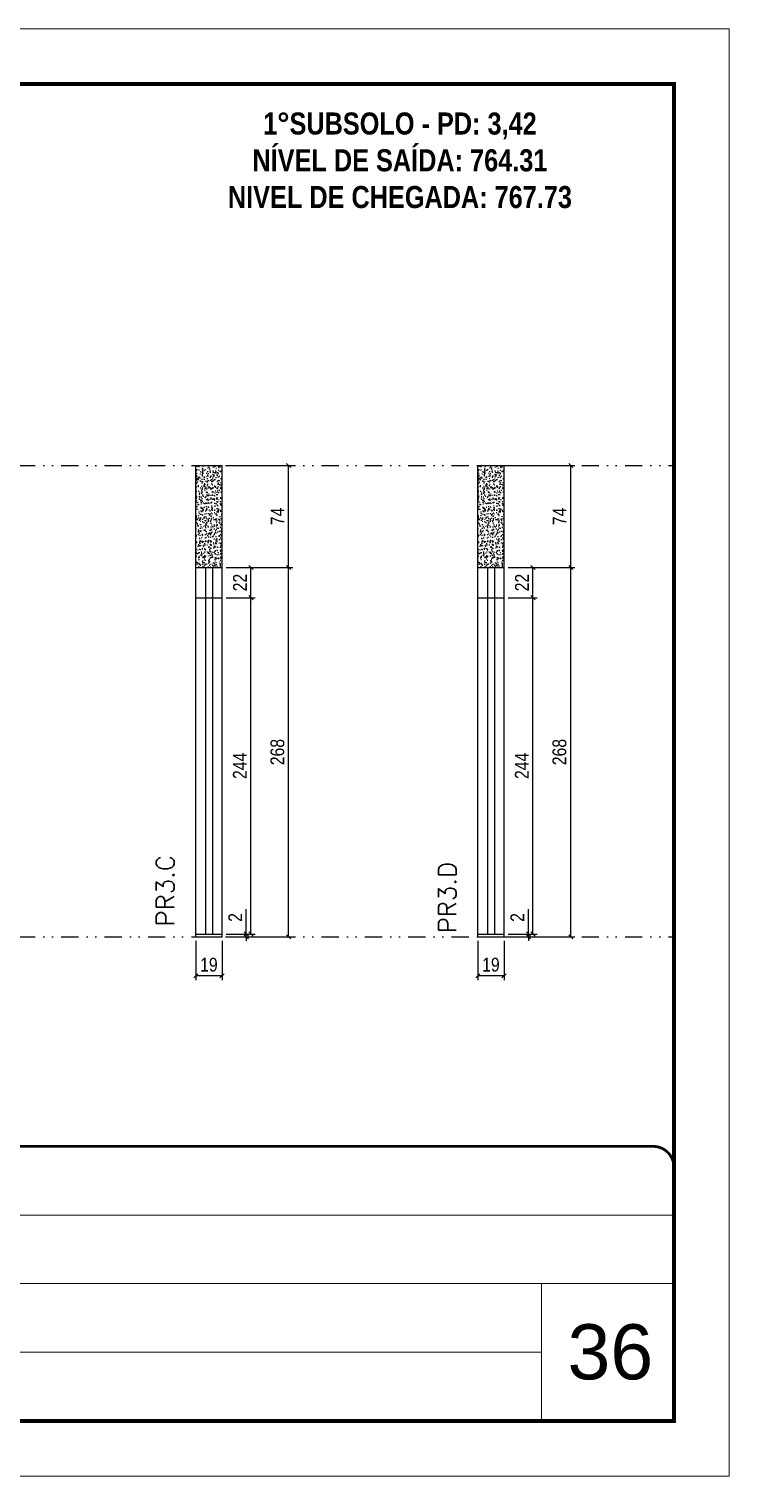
# Model space of a CAD drawing. Extents: x 2102 to 8383, y -13264 to 2718.
# Drawn here: x 7835 to 8342, y -7521 to -6471 of the extents above; entities that cross this region are included whole.
import ezdxf

# ---------------------------------------------------------------- set-up
doc = ezdxf.new("R2010")
doc.units = 0
for name, pattern in [('CONTINUO', [0]), ('DASHED', [0.75, 0.5, -0.25]), ('DIVIDE2', [0.625, 0.25, -0.125, 0, -0.125, 0, -0.125])]:
    doc.linetypes.add(name, pattern=pattern)
for name, color, linetype, lineweight in [('CARIMBO', 255, 'Continuous', 9), ('Folhas', 255, 'Continuous', 9), ('SARRAFO DE PRESSAO', 251, 'DASHED', 9), ('Texto Seção', 7, 'Continuous', 15)]:
    doc.layers.add(name, color=color, linetype=linetype, lineweight=lineweight)
for name, color, linetype in [('COTA', 241, 'Continuous'), ('NOMENCLATURA', 7, 'Continuous'), ('Nível', 160, 'Continuous'), ('Painéis', 200, 'Continuous'), ('SARR_2.2x7', 40, 'Continuous')]:
    doc.layers.add(name, color=color, linetype=linetype)
doc.styles.add('ARIAL', font='arial.ttf')
doc.styles.add('COTA TECNICA', font='techl___.ttf', dxfattribs={"height": 10})
doc.styles.add('REGUA-120', font='ROMANS.shx', dxfattribs={"height": 15})
doc.styles.add('ROMANC', font='techb___.ttf', dxfattribs={"height": 2.5})
doc.dimstyles.new('PAINEL', dxfattribs={"dimtxt": 10, "dimasz": 3, "dimexe": 3, "dimexo": 3, "dimgap": 3, "dimtad": 1, "dimdec": 1, "dimzin": 12, "dimdsep": 46, "dimtxsty": 'COTA TECNICA', "dimblk1": 'OBLIQUE', "dimblk2": 'OBLIQUE', "dimsah": 1, "dimcen": 0.9, "dimclrd": 4, "dimclre": 4, "dimclrt": 240, "dimadec": 1, "dimazin": 3, "dimtfac": 1, "dimtdec": 1, "dimtmove": 0, "dimatfit": 3, "dimfxl": 1, "dimtolj": 1, "dimtzin": 12, "dimarcsym": 0})

# ---------------------------------------------------------------- blocks, each defined once
blk = doc.blocks.new('9999999999')
at = {"color": 30, "linetype": 'CONTINUO'}
for p, q in [((98564.6, 34379.6), (99584, 34379.6)), ((98564.6, 34329.8), (99488, 34329.8)), ((99584, 34329.8), (99488, 34329.8)), ((99488, 34329.8), (99488, 34230.2)), ((98564.6, 34280), (99488, 34280))]:
    blk.add_line(p, q, dxfattribs=at)
at = {"color": 30, "linetype": 'CONTINUO', "const_width": 2}
blk.add_lwpolyline([(99584, 34230.2), (99584, 34414.4, 0.414214), (99569, 34429.4), (98229, 34429.4, 0.414214), (98214, 34414.4), (98214, 34245.2, 0.414214), (98229, 34230.2), (99584, 34230.2)], format="xyb", dxfattribs=at)
at = {"layer": 'Folhas'}
blk.add_lwpolyline([(98139, 34190.2), (99624, 34190.2), (99624, 35240.2), (98139, 35240.2)], close=True, dxfattribs=at)
at = {"layer": 'Folhas', "color": 30, "const_width": 3}
blk.add_lwpolyline([(98214, 34230.2), (99584, 34230.2), (99584, 35200.2), (98214, 35200.2)], close=True, dxfattribs=at)
blk = doc.blocks.new('_Oblique')
at = {"color": 0, "linetype": 'ByBlock', "lineweight": -2}
blk.add_line((-0.5, -0.5), (0.5, 0.5), dxfattribs=at)
blk = doc.blocks.new('*D1359')
at = {"layer": 'COTA', "color": 4, "linetype": 'ByBlock', "lineweight": -2, "transparency": 16777216}
for p, q in [((7977.6, -6861.7), (7998.6, -6861.7)), ((7995.6, -6883.7), (7995.6, -6861.7)), ((7977.6, -6883.7), (7998.6, -6883.7))]:
    blk.add_line(p, q, dxfattribs=at)
at = {"layer": 'Defpoints', "color": 0, "linetype": 'ByBlock', "transparency": 16777216}
for p in [(7974.6, -6861.7), (7995.6, -6861.7), (7974.6, -6883.7)]:
    blk.add_point(p, dxfattribs=at)
at = {"layer": 'COTA', "color": 4, "linetype": 'ByBlock', "lineweight": -2, "transparency": 16777216, "xscale": 3, "yscale": 3, "zscale": 3}
for p, rotation in [((7995.6, -6861.7), 90), ((7995.6, -6883.7), 270)]:
    blk.add_blockref('_Oblique', p, dxfattribs=dict(at, rotation=rotation))
at = {"layer": 'COTA', "color": 240, "linetype": 'ByBlock', "transparency": 16777216, "insert": (7987.6, -6872.7), "char_height": 10, "attachment_point": 5, "rotation": 90, "style": 'COTA TECNICA'}
blk.add_mtext('\\A1;22', dxfattribs=at)
blk = doc.blocks.new('*D1360')
at = {"layer": 'COTA', "color": 4, "linetype": 'ByBlock', "lineweight": -2, "transparency": 16777216}
for p, q in [((7977.6, -6787.7), (8025.9, -6787.7)), ((8022.9, -6861.7), (8022.9, -6787.7)), ((7977.6, -6861.7), (8025.9, -6861.7))]:
    blk.add_line(p, q, dxfattribs=at)
at = {"layer": 'Defpoints', "color": 0, "linetype": 'ByBlock', "transparency": 16777216}
for p in [(7974.6, -6787.7), (8022.9, -6787.7), (7974.6, -6861.7)]:
    blk.add_point(p, dxfattribs=at)
at = {"layer": 'COTA', "color": 4, "linetype": 'ByBlock', "lineweight": -2, "transparency": 16777216, "xscale": 3, "yscale": 3, "zscale": 3}
for p, rotation in [((8022.9, -6787.7), 90), ((8022.9, -6861.7), 270)]:
    blk.add_blockref('_Oblique', p, dxfattribs=dict(at, rotation=rotation))
at = {"layer": 'COTA', "color": 240, "linetype": 'ByBlock', "transparency": 16777216, "insert": (8014.9, -6824.7), "char_height": 10, "attachment_point": 5, "rotation": 90, "style": 'COTA TECNICA'}
blk.add_mtext('\\A1;74', dxfattribs=at)
blk = doc.blocks.new('*D1361')
at = {"layer": 'COTA', "color": 4, "linetype": 'ByBlock', "lineweight": -2, "transparency": 16777216}
for p, q in [((7977.6, -6861.7), (8025.9, -6861.7)), ((8022.9, -7129.7), (8022.9, -6861.7)), ((7977.6, -7129.7), (8025.9, -7129.7))]:
    blk.add_line(p, q, dxfattribs=at)
at = {"layer": 'Defpoints', "color": 0, "linetype": 'ByBlock', "transparency": 16777216}
for p in [(7974.6, -6861.7), (8022.9, -6861.7), (7974.6, -7129.7)]:
    blk.add_point(p, dxfattribs=at)
at = {"layer": 'COTA', "color": 4, "linetype": 'ByBlock', "lineweight": -2, "transparency": 16777216, "xscale": 3, "yscale": 3, "zscale": 3}
for p, rotation in [((8022.9, -6861.7), 90), ((8022.9, -7129.7), 270)]:
    blk.add_blockref('_Oblique', p, dxfattribs=dict(at, rotation=rotation))
at = {"layer": 'COTA', "color": 240, "linetype": 'ByBlock', "transparency": 16777216, "insert": (8014.8, -6995.7), "char_height": 10, "attachment_point": 5, "rotation": 90, "style": 'COTA TECNICA'}
blk.add_mtext('\\A1;268', dxfattribs=at)
blk = doc.blocks.new('*D1362')
at = {"layer": 'COTA', "color": 4, "linetype": 'ByBlock', "lineweight": -2, "transparency": 16777216}
for p, q in [((7955.6, -7132.7), (7955.6, -7161.1)), ((7974.6, -7132.7), (7974.6, -7161.1)), ((7974.6, -7158.1), (7955.6, -7158.1))]:
    blk.add_line(p, q, dxfattribs=at)
at = {"layer": 'Defpoints', "color": 0, "linetype": 'ByBlock', "transparency": 16777216}
for p in [(7955.6, -7129.7), (7974.6, -7129.7), (7955.6, -7158.1)]:
    blk.add_point(p, dxfattribs=at)
at = {"layer": 'COTA', "color": 4, "linetype": 'ByBlock', "lineweight": -2, "transparency": 16777216, "xscale": 3, "yscale": 3, "zscale": 3, "rotation": 180}
blk.add_blockref('_Oblique', (7955.6, -7158.1), dxfattribs=at)
at = {"layer": 'COTA', "color": 4, "linetype": 'ByBlock', "lineweight": -2, "transparency": 16777216, "xscale": 3, "yscale": 3, "zscale": 3}
blk.add_blockref('_Oblique', (7974.6, -7158.1), dxfattribs=at)
at = {"layer": 'COTA', "color": 240, "linetype": 'ByBlock', "transparency": 16777216, "insert": (7965.1, -7150), "char_height": 10, "attachment_point": 5, "style": 'COTA TECNICA'}
blk.add_mtext('\\A1;19', dxfattribs=at)
blk = doc.blocks.new('*D1365')
at = {"layer": 'COTA', "color": 4, "linetype": 'ByBlock', "lineweight": -2, "transparency": 16777216}
for p, q in [((7992.2, -7127.7), (7992.2, -7109.6)), ((7977.6, -7127.7), (7995.2, -7127.7)), ((7992.2, -7129.7), (7992.2, -7127.7)), ((7977.6, -7129.7), (7995.2, -7129.7)), ((7992.2, -7129.7), (7992.2, -7132.7))]:
    blk.add_line(p, q, dxfattribs=at)
at = {"layer": 'Defpoints', "color": 0, "linetype": 'ByBlock', "transparency": 16777216}
for p in [(7974.6, -7127.7), (7992.2, -7127.7), (7974.6, -7129.7)]:
    blk.add_point(p, dxfattribs=at)
at = {"layer": 'COTA', "color": 4, "linetype": 'ByBlock', "lineweight": -2, "transparency": 16777216, "xscale": 3, "yscale": 3, "zscale": 3}
for p, rotation in [((7992.2, -7127.7), 270), ((7992.2, -7129.7), 90)]:
    blk.add_blockref('_Oblique', p, dxfattribs=dict(at, rotation=rotation))
at = {"layer": 'COTA', "color": 240, "linetype": 'ByBlock', "transparency": 16777216, "insert": (7984.2, -7115.7), "char_height": 10, "attachment_point": 5, "rotation": 90, "style": 'COTA TECNICA'}
blk.add_mtext('\\A1;2', dxfattribs=at)
blk = doc.blocks.new('*D1366')
at = {"layer": 'COTA', "color": 4, "linetype": 'ByBlock', "lineweight": -2, "transparency": 16777216}
for p, q in [((7977.6, -6883.7), (7998.6, -6883.7)), ((7995.6, -7127.7), (7995.6, -6883.7)), ((7977.6, -7127.7), (7998.6, -7127.7))]:
    blk.add_line(p, q, dxfattribs=at)
at = {"layer": 'Defpoints', "color": 0, "linetype": 'ByBlock', "transparency": 16777216}
for p in [(7974.6, -6883.7), (7995.6, -6883.7), (7974.6, -7127.7)]:
    blk.add_point(p, dxfattribs=at)
at = {"layer": 'COTA', "color": 4, "linetype": 'ByBlock', "lineweight": -2, "transparency": 16777216, "xscale": 3, "yscale": 3, "zscale": 3}
for p, rotation in [((7995.6, -6883.7), 90), ((7995.6, -7127.7), 270)]:
    blk.add_blockref('_Oblique', p, dxfattribs=dict(at, rotation=rotation))
at = {"layer": 'COTA', "color": 240, "linetype": 'ByBlock', "transparency": 16777216, "insert": (7987.5, -7005.7), "char_height": 10, "attachment_point": 5, "rotation": 90, "style": 'COTA TECNICA'}
blk.add_mtext('\\A1;244', dxfattribs=at)
blk = doc.blocks.new('*D1339')
at = {"layer": 'COTA', "color": 4, "linetype": 'ByBlock', "lineweight": -2, "transparency": 16777216}
for p, q in [((8182.1, -6861.7), (8203.1, -6861.7)), ((8200.1, -6883.7), (8200.1, -6861.7)), ((8182.1, -6883.7), (8203.1, -6883.7))]:
    blk.add_line(p, q, dxfattribs=at)
at = {"layer": 'Defpoints', "color": 0, "linetype": 'ByBlock', "transparency": 16777216}
for p in [(8179.1, -6861.7), (8200.1, -6861.7), (8179.1, -6883.7)]:
    blk.add_point(p, dxfattribs=at)
at = {"layer": 'COTA', "color": 4, "linetype": 'ByBlock', "lineweight": -2, "transparency": 16777216, "xscale": 3, "yscale": 3, "zscale": 3}
for p, rotation in [((8200.1, -6861.7), 90), ((8200.1, -6883.7), 270)]:
    blk.add_blockref('_Oblique', p, dxfattribs=dict(at, rotation=rotation))
at = {"layer": 'COTA', "color": 240, "linetype": 'ByBlock', "transparency": 16777216, "insert": (8192.1, -6872.7), "char_height": 10, "attachment_point": 5, "rotation": 90, "style": 'COTA TECNICA'}
blk.add_mtext('\\A1;22', dxfattribs=at)
blk = doc.blocks.new('*D1340')
at = {"layer": 'COTA', "color": 4, "linetype": 'ByBlock', "lineweight": -2, "transparency": 16777216}
for p, q in [((8182.1, -6787.7), (8230.5, -6787.7)), ((8227.5, -6861.7), (8227.5, -6787.7)), ((8182.1, -6861.7), (8230.5, -6861.7))]:
    blk.add_line(p, q, dxfattribs=at)
at = {"layer": 'Defpoints', "color": 0, "linetype": 'ByBlock', "transparency": 16777216}
for p in [(8179.1, -6787.7), (8227.5, -6787.7), (8179.1, -6861.7)]:
    blk.add_point(p, dxfattribs=at)
at = {"layer": 'COTA', "color": 4, "linetype": 'ByBlock', "lineweight": -2, "transparency": 16777216, "xscale": 3, "yscale": 3, "zscale": 3}
for p, rotation in [((8227.5, -6787.7), 90), ((8227.5, -6861.7), 270)]:
    blk.add_blockref('_Oblique', p, dxfattribs=dict(at, rotation=rotation))
at = {"layer": 'COTA', "color": 240, "linetype": 'ByBlock', "transparency": 16777216, "insert": (8219.4, -6824.7), "char_height": 10, "attachment_point": 5, "rotation": 90, "style": 'COTA TECNICA'}
blk.add_mtext('\\A1;74', dxfattribs=at)
blk = doc.blocks.new('*D1341')
at = {"layer": 'COTA', "color": 4, "linetype": 'ByBlock', "lineweight": -2, "transparency": 16777216}
for p, q in [((8182.1, -6861.7), (8230.5, -6861.7)), ((8227.5, -7129.7), (8227.5, -6861.7)), ((8182.1, -7129.7), (8230.5, -7129.7))]:
    blk.add_line(p, q, dxfattribs=at)
at = {"layer": 'Defpoints', "color": 0, "linetype": 'ByBlock', "transparency": 16777216}
for p in [(8179.1, -6861.7), (8227.5, -6861.7), (8179.1, -7129.7)]:
    blk.add_point(p, dxfattribs=at)
at = {"layer": 'COTA', "color": 4, "linetype": 'ByBlock', "lineweight": -2, "transparency": 16777216, "xscale": 3, "yscale": 3, "zscale": 3}
for p, rotation in [((8227.5, -6861.7), 90), ((8227.5, -7129.7), 270)]:
    blk.add_blockref('_Oblique', p, dxfattribs=dict(at, rotation=rotation))
at = {"layer": 'COTA', "color": 240, "linetype": 'ByBlock', "transparency": 16777216, "insert": (8219.3, -6995.7), "char_height": 10, "attachment_point": 5, "rotation": 90, "style": 'COTA TECNICA'}
blk.add_mtext('\\A1;268', dxfattribs=at)
blk = doc.blocks.new('*D1342')
at = {"layer": 'COTA', "color": 4, "linetype": 'ByBlock', "lineweight": -2, "transparency": 16777216}
for p, q in [((8160.1, -7132.7), (8160.1, -7161.1)), ((8179.1, -7132.7), (8179.1, -7161.1)), ((8179.1, -7158.1), (8160.1, -7158.1))]:
    blk.add_line(p, q, dxfattribs=at)
at = {"layer": 'Defpoints', "color": 0, "linetype": 'ByBlock', "transparency": 16777216}
for p in [(8160.1, -7129.7), (8179.1, -7129.7), (8160.1, -7158.1)]:
    blk.add_point(p, dxfattribs=at)
at = {"layer": 'COTA', "color": 4, "linetype": 'ByBlock', "lineweight": -2, "transparency": 16777216, "xscale": 3, "yscale": 3, "zscale": 3, "rotation": 180}
blk.add_blockref('_Oblique', (8160.1, -7158.1), dxfattribs=at)
at = {"layer": 'COTA', "color": 4, "linetype": 'ByBlock', "lineweight": -2, "transparency": 16777216, "xscale": 3, "yscale": 3, "zscale": 3}
blk.add_blockref('_Oblique', (8179.1, -7158.1), dxfattribs=at)
at = {"layer": 'COTA', "color": 240, "linetype": 'ByBlock', "transparency": 16777216, "insert": (8169.6, -7150), "char_height": 10, "attachment_point": 5, "style": 'COTA TECNICA'}
blk.add_mtext('\\A1;19', dxfattribs=at)
blk = doc.blocks.new('*D1343')
at = {"layer": 'COTA', "color": 4, "linetype": 'ByBlock', "lineweight": -2, "transparency": 16777216}
for p, q in [((8196.8, -7127.7), (8196.8, -7109.6)), ((8182.1, -7127.7), (8199.8, -7127.7)), ((8196.8, -7129.7), (8196.8, -7127.7)), ((8182.1, -7129.7), (8199.8, -7129.7)), ((8196.8, -7129.7), (8196.8, -7132.7))]:
    blk.add_line(p, q, dxfattribs=at)
at = {"layer": 'Defpoints', "color": 0, "linetype": 'ByBlock', "transparency": 16777216}
for p in [(8179.1, -7127.7), (8196.8, -7127.7), (8179.1, -7129.7)]:
    blk.add_point(p, dxfattribs=at)
at = {"layer": 'COTA', "color": 4, "linetype": 'ByBlock', "lineweight": -2, "transparency": 16777216, "xscale": 3, "yscale": 3, "zscale": 3}
for p, rotation in [((8196.8, -7127.7), 270), ((8196.8, -7129.7), 90)]:
    blk.add_blockref('_Oblique', p, dxfattribs=dict(at, rotation=rotation))
at = {"layer": 'COTA', "color": 240, "linetype": 'ByBlock', "transparency": 16777216, "insert": (8188.8, -7115.7), "char_height": 10, "attachment_point": 5, "rotation": 90, "style": 'COTA TECNICA'}
blk.add_mtext('\\A1;2', dxfattribs=at)
blk = doc.blocks.new('*D1344')
at = {"layer": 'COTA', "color": 4, "linetype": 'ByBlock', "lineweight": -2, "transparency": 16777216}
for p, q in [((8182.1, -6883.7), (8203.1, -6883.7)), ((8200.1, -7127.7), (8200.1, -6883.7)), ((8182.1, -7127.7), (8203.1, -7127.7))]:
    blk.add_line(p, q, dxfattribs=at)
at = {"layer": 'Defpoints', "color": 0, "linetype": 'ByBlock', "transparency": 16777216}
for p in [(8179.1, -6883.7), (8200.1, -6883.7), (8179.1, -7127.7)]:
    blk.add_point(p, dxfattribs=at)
at = {"layer": 'COTA', "color": 4, "linetype": 'ByBlock', "lineweight": -2, "transparency": 16777216, "xscale": 3, "yscale": 3, "zscale": 3}
for p, rotation in [((8200.1, -6883.7), 90), ((8200.1, -7127.7), 270)]:
    blk.add_blockref('_Oblique', p, dxfattribs=dict(at, rotation=rotation))
at = {"layer": 'COTA', "color": 240, "linetype": 'ByBlock', "transparency": 16777216, "insert": (8192, -7005.7), "char_height": 10, "attachment_point": 5, "rotation": 90, "style": 'COTA TECNICA'}
blk.add_mtext('\\A1;244', dxfattribs=at)

msp = doc.modelspace()

# ---------------------------------------------------------------- hatches: boundary and pattern name
at = {"layer": 'COTA', "linetype": 'ByBlock'}
h = msp.add_hatch(dxfattribs=at)
h.set_pattern_fill('AR-CONC', color=256, scale=0.03)
h.set_pattern_definition([(50, (-124660.5383, -37314.0477), (5.46554007, -0.47817257), [0.5715, -6.2865]), (355, (-124660.538, -37314.0477), (-1.05730264, 5.73170536), [0.4572, -5.02921753]), (100.4514447, (-124660.083, -37314.0875), (4.40823741, 5.25353256), [0.48570026, -5.34270734]), (46.1842, (-124660.538, -37312.524), (8.13237123, -1.26126984), [0.85725, -9.42975]), (96.6355576, (-124659.8606, -37312.629), (7.122124, 7.42278374), [0.7285507, -8.01406824]), (351.184151, (-124660.538, -37312.524), (7.122124, 7.42278374), [0.685799, -7.54379196]), (21, (-124659.7763, -37312.9047), (4.54843174, -3.06795595), [0.5715, -6.2865]), (326, (-124659.776, -37312.9047), (1.85406085, 5.52563898), [0.4572, -5.0292]), (71.451445, (-124659.397, -37313.1603), (6.40249258, 2.45768307), [0.48570026, -5.34269813]), (37.5, (-124660.5383, -37314.0477), (0.092658098, 2.536651166), [0, -4.96824, 0, -5.1054, 0, -5.04825]), (7.5, (-124660.5383, -37314.0477), (2.004589875, 3.005417245), [0, -2.91084, 0, -4.85394, 0, -1.92405]), (327.5, (-124662.2375, -37314.0477), (4.067717855, -0.17186232), [0, -1.905, 0, -5.9436, 0, -7.8867]), (317.5, (-124662.9995, -37314.0477), (4.44387544, 0.76279473), [0, -2.4765, 0, -3.94716, 0, -5.6007])])
h.paths.add_polyline_path([(7955.6, -6861.72), (7974.6, -6861.72), (7974.6, -6787.72), (7955.6, -6787.72)])
h = msp.add_hatch(dxfattribs=at)
h.set_pattern_fill('AR-CONC', color=256, scale=0.03)
h.set_pattern_definition([(50, (-124455.9955, -37314.0477), (5.46554007, -0.47817257), [0.5715, -6.2865]), (355, (-124455.9955, -37314.0477), (-1.05730264, 5.73170536), [0.4572, -5.02921753]), (100.4514447, (-124455.54, -37314.0875), (4.40823741, 5.25353256), [0.48570026, -5.34270734]), (46.1842, (-124455.9955, -37312.524), (8.13237123, -1.26126984), [0.85725, -9.42975]), (96.6355576, (-124455.318, -37312.629), (7.122124, 7.42278374), [0.7285507, -8.01406824]), (351.184151, (-124455.9955, -37312.524), (7.122124, 7.42278374), [0.685799, -7.54379196]), (21, (-124455.2335, -37312.9047), (4.54843174, -3.06795595), [0.5715, -6.2865]), (326, (-124455.2335, -37312.9047), (1.85406085, 5.52563898), [0.4572, -5.0292]), (71.451445, (-124454.8545, -37313.1603), (6.40249258, 2.45768307), [0.48570026, -5.34269813]), (37.5, (-124455.9955, -37314.0477), (0.092658098, 2.536651166), [0, -4.96824, 0, -5.1054, 0, -5.04825]), (7.5, (-124455.9955, -37314.0477), (2.004589875, 3.005417245), [0, -2.91084, 0, -4.85394, 0, -1.92405]), (327.5, (-124457.6948, -37314.0477), (4.067717855, -0.17186232), [0, -1.905, 0, -5.9436, 0, -7.8867]), (317.5, (-124458.4568, -37314.0477), (4.44387544, 0.76279473), [0, -2.4765, 0, -3.94716, 0, -5.6007])])
h.paths.add_polyline_path([(8160.14, -6861.72), (8179.14, -6861.72), (8179.14, -6787.72), (8160.14, -6787.72)])

# ---------------------------------------------------------------- linework, layer by layer
for p, q in [((7955.6, -6861.72), (7955.6, -6787.72)), ((7955.6, -6787.72), (7974.6, -6787.72)), ((7974.6, -6861.72), (7974.6, -6787.72)), ((8160.14, -6861.72), (8160.14, -6787.72)), ((8160.14, -6787.72), (8179.14, -6787.72)), ((8179.14, -6861.72), (8179.14, -6787.72))]:
    msp.add_line(p, q, dxfattribs=at)
at = {"layer": 'Nível', "color": 4, "linetype": 'DIVIDE2', "ltscale": 50}
for p, q in [((7291.94, -6787.72), (8302.28, -6787.72)), ((7291.94, -7129.72), (8302.28, -7129.72))]:
    msp.add_line(p, q, dxfattribs=at)
at = {"layer": 'Painéis', "linetype": 'ByBlock'}
for p, q in [((7955.6, -7129.72), (7955.6, -6861.72)), ((7955.6, -6861.72), (7974.6, -6861.72)), ((7974.6, -7129.72), (7974.6, -6861.72)), ((8160.14, -7129.72), (8160.14, -6861.72)), ((8160.14, -6861.72), (8179.14, -6861.72)), ((8179.14, -7129.72), (8179.14, -6861.72)), ((7955.6, -6883.72), (7974.6, -6883.72)), ((8160.14, -6883.72), (8179.14, -6883.72)), ((7955.6, -7127.72), (7974.6, -7127.72)), ((8160.14, -7127.72), (8179.14, -7127.72)), ((7955.6, -7129.72), (7974.6, -7129.72)), ((7955.6, -7129.72), (7974.6, -7129.72)), ((8160.14, -7129.72), (8179.14, -7129.72)), ((8160.14, -7129.72), (8179.14, -7129.72))]:
    msp.add_line(p, q, dxfattribs=at)
at = {"layer": 'SARR_2.2x7'}
for p, q in [((7962.6, -6861.72), (7962.6, -7127.72)), ((7967.6, -6861.72), (7967.6, -7127.72)), ((8167.14, -6861.72), (8167.14, -7127.72)), ((8172.14, -6861.72), (8172.14, -7127.72))]:
    msp.add_line(p, q, dxfattribs=at)

# ---------------------------------------------------------------- block references
at = {"layer": 'SARRAFO DE PRESSAO', "color": 6, "linetype": 'ByBlock'}
msp.add_blockref('9999999999', (-91281.69, -41711.2), dxfattribs=at)

# ---------------------------------------------------------------- texts
at = {"layer": 'CARIMBO', "style": 'ARIAL'}
msp.add_text('36', height=40, dxfattribs=at).set_placement((8225.14, -7450.85))
at = {"layer": 'NOMENCLATURA', "color": 2, "insert": (8103.61, -6504.94), "char_height": 16, "attachment_point": 2, "style": 'ROMANC'}
msp.add_mtext_dynamic_manual_height_columns('\\P1°SUBSOLO - PD: 3,42\\PNÍVEL DE SAÍDA: 764.31\\PNIVEL DE CHEGADA: 767.73', width=300.2766, gutter_width=1, heights=[0], dxfattribs=at)
at = {"layer": 'Texto Seção', "style": 'REGUA-120'}
for s, p in [('PR3.C', (7939.95, -7122.24)), ('PR3.D', (8144.49, -7127.19))]:
    msp.add_text(s, height=13, rotation=90, dxfattribs=at).set_placement(p)

# ---------------------------------------------------------------- dimensions: what is measured, and where the dimension line sits
at = {"layer": 'COTA', "linetype": 'ByBlock'}
for base, p1, p2, picture, middle in [((8022.93, -6787.72), (7974.6, -6861.72), (7974.6, -6787.72), '*D1360', (8014.86, -6824.72)), ((8227.47, -6787.72), (8179.14, -6861.72), (8179.14, -6787.72), '*D1340', (8219.4, -6824.72)), ((7995.57, -6861.72), (7974.6, -6883.72), (7974.6, -6861.72), '*D1359', (7987.57, -6872.72)), ((8200.12, -6861.72), (8179.14, -6883.72), (8179.14, -6861.72), '*D1339', (8192.12, -6872.72))]:
    dim = msp.add_linear_dim(base=base, p1=p1, p2=p2, angle=90, dimstyle='PAINEL', override={"dimtmove": 1}, dxfattribs=at)
    dim.commit()
    dim.dimension.update_dxf_attribs({"geometry": picture, "text_midpoint": middle})
for base, p1, p2, picture, middle in [((8022.93, -6861.72), (7974.6, -7129.72), (7974.6, -6861.72), '*D1361', (8014.8, -6995.72)), ((8227.47, -6861.72), (8179.14, -7129.72), (8179.14, -6861.72), '*D1341', (8219.35, -6995.72)), ((7995.57, -6883.72), (7974.6, -7127.72), (7974.6, -6883.72), '*D1366', (7987.5, -7005.72)), ((8200.12, -6883.72), (8179.14, -7127.72), (8179.14, -6883.72), '*D1344', (8192.04, -7005.72)), ((7992.22, -7127.72), (7974.6, -7129.72), (7974.6, -7127.72), '*D1365', (7984.22, -7115.66)), ((8196.76, -7127.72), (8179.14, -7129.72), (8179.14, -7127.72), '*D1343', (8188.76, -7115.66))]:
    dim = msp.add_linear_dim(base=base, p1=p1, p2=p2, angle=90, dimstyle='PAINEL', dxfattribs=at)
    dim.commit()
    dim.dimension.update_dxf_attribs({"geometry": picture, "text_midpoint": middle})
for base, p1, p2, picture, middle in [((7955.6, -7158.07), (7974.6, -7129.72), (7955.6, -7129.72), '*D1362', (7965.1, -7149.98)), ((8160.14, -7158.07), (8179.14, -7129.72), (8160.14, -7129.72), '*D1342', (8169.64, -7149.98))]:
    dim = msp.add_linear_dim(base=base, p1=p1, p2=p2, dimstyle='PAINEL', dxfattribs=at)
    dim.commit()
    dim.dimension.update_dxf_attribs({"geometry": picture, "text_midpoint": middle})

doc.saveas('drawing.dxf')
